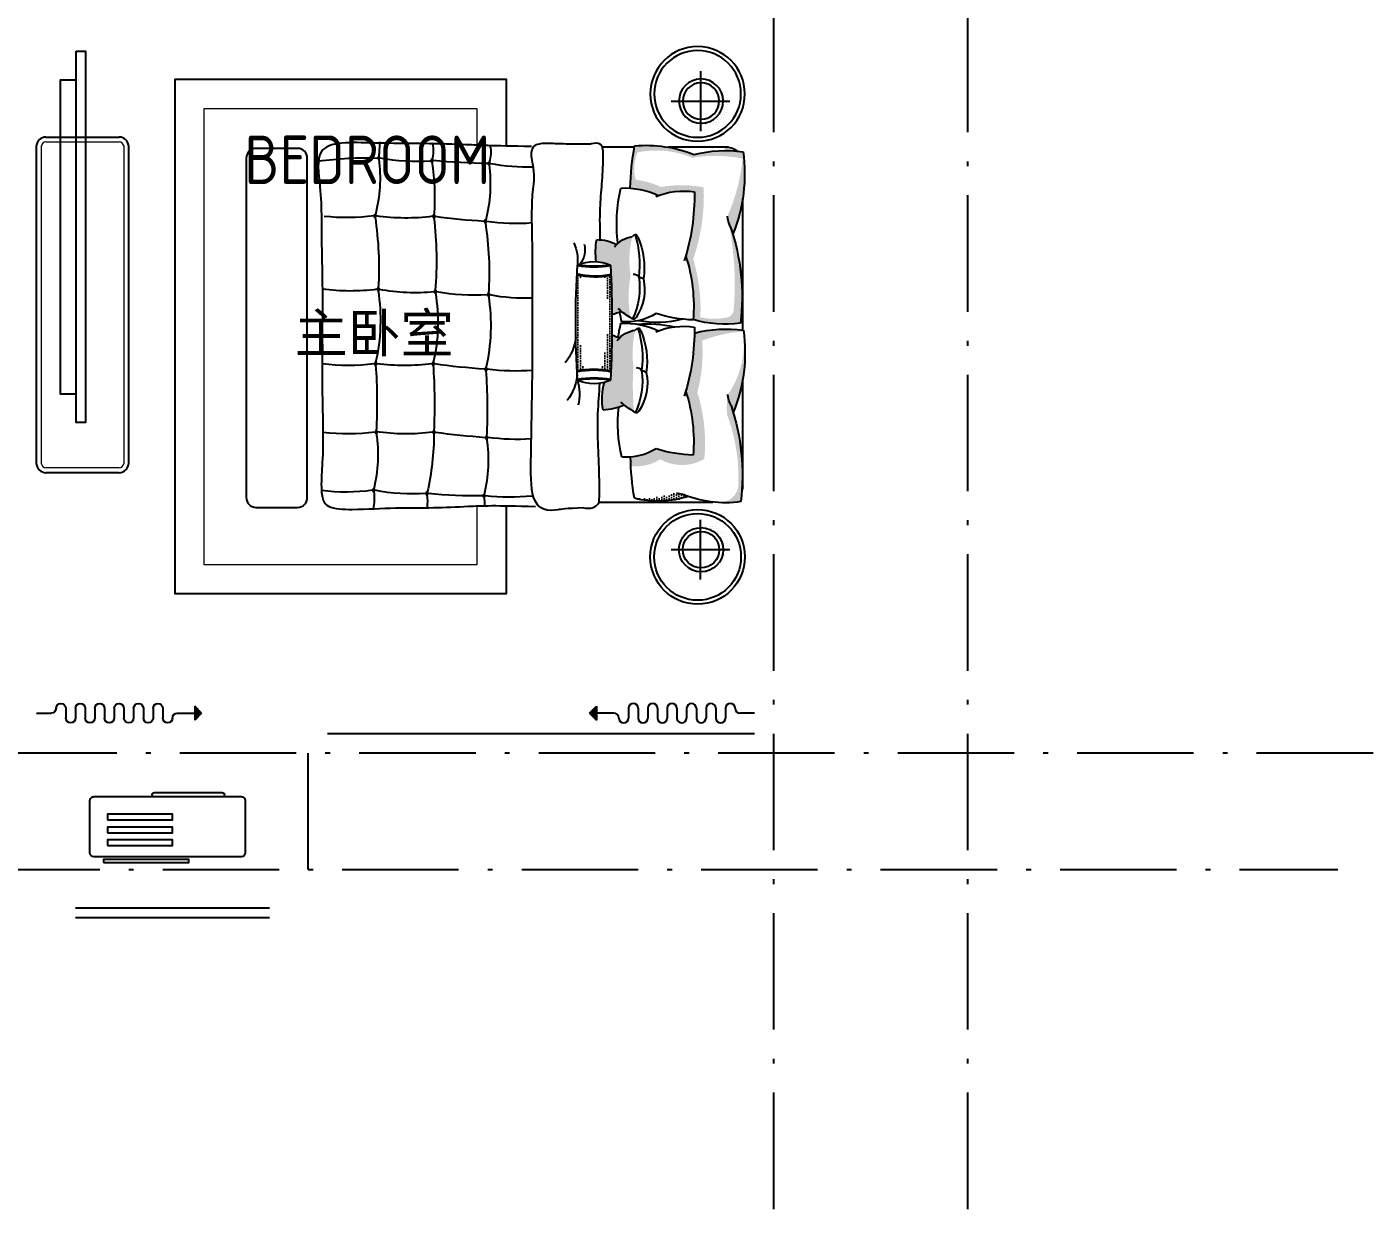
# Model space of a CAD drawing. Extents: x 3694 to 117786, y 20013 to 108631.
# Drawn here: x 42130 to 49068, y 78753 to 84846 of the extents above; entities that cross this region are included whole.
import ezdxf

# ---------------------------------------------------------------- set-up
doc = ezdxf.new("R2010")
doc.units = 0
doc.header["$LTSCALE"] = 1000
doc.header["$MEASUREMENT"] = 0
doc.linetypes.add('ACAD_ISO04W100', pattern=[30, 24, -3, 0, -3])
doc.linetypes.add('ACAD_ISO10W100', pattern=[18.5, 12, -3, 0.5, -3])
for name, color, linetype in [('DOTE', 1, 'ACAD_ISO04W100'), ('PUB_TEXT', 7, 'Continuous'), ('WINDOW', 4, 'Continuous'), ('家具', 253, 'Continuous'), ('看线', 150, 'Continuous'), ('窗帘', 8, 'Continuous'), ('绿植', 3, 'Continuous')]:
    doc.layers.add(name, color=color, linetype=linetype)
doc.layers.add('陈设', color=31, linetype='Continuous', lineweight=5)
doc.styles.get("Standard").update_dxf_attribs({"font": 'gbenor.shx', "bigfont": 'gbcbig.shx'})
pattern_1 = [(1.667535866815088e-09, (6030.422545669586, 26325.79150276437), (6.350000000000003, 12.7), [0, -12.7])]

# ---------------------------------------------------------------- blocks, each defined once
blk = doc.blocks.new('A$C4EB5717C')
at = {"layer": '家具', "color": 8}
for p, q in [((520.3117667576298, 110.0002054055221), (520.3117667576298, 120.0002054055803)), ((883.1474350141361, 100.0002054054639), (530.3117667576298, 100.0002054055221)), ((893.1474350141361, 120.0002054055221), (893.1474350141361, 110.0002054054639))]:
    blk.add_line(p, q, dxfattribs=at)
at = {"layer": '家具'}
blk.add_lwpolyline([(220.000500085258, 120.0002054057649), (980.0005000853247, 120.0002054055122, 0.414213562373517), (1000.000500085331, 140.0002054055343), (1000.000500085032, 410.0002054054835, 0.414213562372746), (980.0005000850335, 430.0002054054614), (220.0005000855657, 430.0002054055245, 0.4142135623727947), (200.0005000855641, 410.0002054055467), (200.0005000852647, 140.0002054057871, 0.4142135623733224)], format="xyb", close=True, dxfattribs=at)
at = {"layer": '家具', "color": 8}
for points in [[(269.2124938257039, 459.1095238242997), (709.030639189994, 459.1095238242997), (709.030639189994, 443.9954681674717), (269.2124938257039, 443.9954681674717)], [(290.3771249873098, 371.5336505089654), (625.9059255968314, 371.5336505089654), (625.9059255968314, 342.5620511712041), (290.3771249873098, 342.5620511712041)], [(290.3771249873098, 305.7317620350514), (625.9059255968314, 305.7317620350514), (625.9059255968314, 276.7601626972901), (290.3771249873098, 276.7601626972901)], [(290.3771249873098, 239.9298735611374), (625.9059255968314, 239.9298735611374), (625.9059255968314, 210.9582742233761), (290.3771249873098, 210.9582742233761)]]:
    blk.add_lwpolyline(points, close=True, dxfattribs=at)
for centre, start, end in [((530.3117667576298, 110.0002054055221), 180, 270), ((883.1474350141361, 110.0002054054639), 270, 0)]:
    blk.add_arc(centre, 10, start, end, dxfattribs=at)
blk = doc.blocks.new('gui-11')
at = {"layer": '家具', "flags": 128}
for points in [[(-820.5809317540843, -3.637978807091713e-12), (820.5809317540843, 0)], [(-865.0735171734414, -426.2165166817467), (-865.073517173445, -47.37801199723981)], [(865.0735171734377, -47.37801199723617), (865.0735171734414, -426.2165166817431)], [(820.5809317540843, -473.5945286789793), (-820.5809317540843, -473.5945286789829)]]:
    blk.add_lwpolyline(points, dxfattribs=at)
at = {"layer": '家具'}
for centre, start, end in [((-816.5288226703742, -48.38577648045612), 94.78711464650144, 178.8107380273306), ((816.5288226703669, -48.38577648045975), 1.189261972669369, 85.21288535349855), ((-816.5288226703706, -425.2087521985231), 181.1892619726694, 265.2128853534986), ((816.5288226703706, -425.2087521985268), 274.7871146465014, 358.8107380273306)]:
    blk.add_arc(centre, 48.55515372896112, start, end, dxfattribs=at)
at = {"layer": '陈设', "color": 8, "flags": 128}
for points in [[(-840.0735171734414, -426.2165166817467), (-840.073517173445, -47.37801199723981)], [(-820.5809317540843, -25.00000000000364), (820.5809317540843, -25)], [(840.0735171734377, -47.37801199723617), (840.0735171734414, -426.2165166817431)], [(820.5809317540843, -448.5945286789793), (-820.5809317540843, -448.5945286789829)]]:
    blk.add_lwpolyline(points, dxfattribs=at)
at = {"layer": '陈设', "color": 8}
for centre, start, end in [((-816.5288226703742, -48.38577648045612), 94.78711464650144, 178.8107380273306), ((816.5288226703669, -48.38577648045975), 1.189261972669369, 85.21288535349855), ((-816.5288226703706, -425.2087521985231), 181.1892619726694, 265.2128853534986), ((816.5288226703706, -425.2087521985268), 274.7871146465014, 358.8107380273306)]:
    blk.add_arc(centre, 23.55515372896112, start, end, dxfattribs=at)
blk = doc.blocks.new('A$C50400A6F')
at = {"layer": '家具'}
blk.add_hatch(color=256, dxfattribs=at).paths.add_polyline_path([(814.6446048791113, 14.64463077617984), (814.6446048791113, 85.35530889483925), (849.999943938441, 49.99996983550955)])
for p, q in [((149.999943938441, 24.99996983550955), (149.999943938441, 74.99996983550955)), ((199.999943938441, 24.99996983550955), (199.999943938441, 74.99996983550955)), ((249.999943938441, 24.99996983550955), (249.999943938441, 74.99996983550955)), ((299.999943938441, 24.99996983550955), (299.999943938441, 74.99996983550955)), ((349.999943938441, 24.99996983550955), (349.999943938441, 74.99996983550955)), ((399.999943938441, 24.99996983550955), (399.999943938441, 74.99996983550955)), ((449.999943938441, 24.99996983550955), (449.999943938441, 74.99996983550955)), ((499.999943938441, 24.99996983550955), (499.999943938441, 74.99996983550955)), ((549.999943938441, 24.99996983550955), (549.999943938441, 74.99996983550955)), ((599.999943938441, 24.99996983550955), (599.999943938441, 74.99996983550955)), ((649.999943938441, 24.99996983550955), (649.999943938441, 74.99996983550955)), ((699.999943938441, 74.99996983550955), (699.999943938441, 74.99996983550955)), ((849.999943938441, 49.99996983550955), (814.6446048791113, 85.35530889483925)), ((814.6446048791113, 14.64463077617984), (814.644604879104, 85.35530889484653)), ((-5.606155900750309e-05, 49.99996983550955), (74.99994393844099, 49.99996983550955)), ((99.99994393844099, 24.99996983550955), (99.99994393844099, 24.99996983550955)), ((724.999943938441, 49.99996983550955), (814.644604879104, 49.99996983550955)), ((849.999943938441, 49.99996983550955), (814.6446048791113, 14.64463077617984))]:
    blk.add_line(p, q, dxfattribs=at)
for centre, start, end in [((174.999943938441, 74.99996983550955), 0, 180), ((274.999943938441, 74.99996983550955), 0, 180), ((374.999943938441, 74.99996983550955), 0, 180), ((474.999943938441, 74.99996983550955), 0, 180), ((574.999943938441, 74.99996983550955), 0, 180), ((674.999943938441, 74.99996983550955), 0, 180), ((724.999943938441, 74.99996983550955), 180, 270), ((74.99994393844099, 24.99996983550955), 0, 90), ((124.999943938441, 24.99996983550955), 180, 0), ((224.999943938441, 24.99996983550955), 180, 0), ((324.999943938441, 24.99996983550955), 180, 0), ((424.999943938441, 24.99996983550955), 180, 0), ((524.999943938441, 24.99996983550955), 180, 0), ((624.999943938441, 24.99996983550955), 180, 0)]:
    blk.add_arc(centre, 25, start, end, dxfattribs=at)
blk = doc.blocks.new('A$C3F2D231D')
at = {"layer": '家具', "rotation": 180}
blk.add_blockref('A$C50400A6F', (2046.104992648819, 202.0399772747187), dxfattribs=at)
blk = doc.blocks.new('A$C37E25A2D')
at = {"layer": '家具'}
for p, q in [((0, 150.9080361247834), (0, -150.9080361247834)), ((154.4190758585028, 0), (-154.4190758585028, 0)), ((-120.6449317217266, 0.8394708084051672), (-120.6449317217266, 0.8394708084051672)), ((-107.9449317209874, 19.88947080916842), (-107.9449317209874, 19.88947080916842)), ((-107.9449317209874, 7.189470808658371), (-107.9449317209874, 7.189470808658371)), ((-95.24493172024813, 38.93947080992803), (-95.24493172024813, 38.93947080992803)), ((-95.24493172024813, 26.23947080942162), (-95.24493172024813, 26.23947080942162)), ((-95.24493172024813, 13.53947080891157), (-95.24493172024813, 13.53947080891157)), ((-95.24493172024813, 0.8394708084051672), (-95.24493172024813, 0.8394708084051672)), ((-82.5449317195089, 45.28947081018487), (-82.5449317195089, 45.28947081018487)), ((-120.6449317217266, -11.86052919210488), (-120.6449317217266, -11.86052919210488)), ((-120.6449317217266, -24.56052919261128), (-120.6449317217266, -24.56052919261128)), ((-120.6449317217266, -37.26052919312133), (-120.6449317217266, -37.26052919312133)), ((-120.6449317217266, -49.96052919362774), (-120.6449317217266, -49.96052919362774)), ((-120.6449317217266, -62.66052919413778), (-120.6449317217266, -62.66052919413778)), ((-107.9449317209874, -5.510529191848036), (-107.9449317209874, -5.510529191848036)), ((-107.9449317209874, -18.21052919235808), (-107.9449317209874, -18.21052919235808)), ((-107.9449317209874, -30.91052919286449), (-107.9449317209874, -30.91052919286449)), ((-107.9449317209874, -43.61052919337453), (-107.9449317209874, -43.61052919337453)), ((-107.9449317209874, -56.31052919388094), (-107.9449317209874, -56.31052919388094)), ((-107.9449317209874, -69.01052919439098), (-107.9449317209874, -69.01052919439098)), ((-95.24493172024813, -11.86052919210488), (-95.24493172024813, -11.86052919210488)), ((-95.24493172024813, -24.56052919261128), (-95.24493172024813, -24.56052919261128)), ((-95.24493172024813, -37.26052919312133), (-95.24493172024813, -37.26052919312133)), ((-95.24493172024813, -49.96052919362774), (-95.24493172024813, -49.96052919362774)), ((-95.24493172024813, -62.66052919413778), (-95.24493172024813, -62.66052919413778)), ((-82.5449317195089, -56.31052919388094), (-82.5449317195089, -56.31052919388094)), ((-82.5449317195089, -69.01052919439098), (-82.5449317195089, -69.01052919439098)), ((69.85506828936195, -69.01052919439098), (69.85506828936195, -69.01052919439098)), ((82.55506829010119, -49.96052919362774), (82.55506829010119, -49.96052919362774)), ((-120.6449317217266, -75.36052919464419), (-120.6449317217266, -75.36052919464419)), ((-107.9449317209874, -81.71052919489739), (-107.9449317209874, -81.71052919489739)), ((-107.9449317209874, -94.41052919540743), (-107.9449317209874, -94.41052919540743)), ((-95.24493172024813, -75.36052919464419), (-95.24493172024813, -75.36052919464419)), ((-95.24493172024813, -88.06052919515423), (-95.24493172024813, -88.06052919515423)), ((-95.24493172024813, -100.7605291956606), (-95.24493172024813, -100.7605291956606)), ((-82.5449317195089, -81.71052919489739), (-82.5449317195089, -81.71052919489739)), ((-82.5449317195089, -94.41052919540743), (-82.5449317195089, -94.41052919540743)), ((-82.5449317195089, -107.1105291959138), (-82.5449317195089, -107.1105291959138)), ((-82.5449317195089, -119.8105291964239), (-82.5449317195089, -119.8105291964239)), ((-69.84493171876966, -75.36052919464419), (-69.84493171876966, -75.36052919464419)), ((-69.84493171876966, -88.06052919515423), (-69.84493171876966, -88.06052919515423)), ((-69.84493171876966, -100.7605291956606), (-69.84493171876966, -100.7605291956606)), ((-69.84493171876966, -113.4605291961707), (-69.84493171876966, -113.4605291961707)), ((-69.84493171876966, -126.1605291966771), (-69.84493171876966, -126.1605291966771)), ((-57.14493171803042, -81.71052919489739), (-57.14493171803042, -81.71052919489739)), ((-57.14493171803042, -94.41052919540743), (-57.14493171803042, -94.41052919540743)), ((-57.14493171803042, -107.1105291959138), (-57.14493171803042, -107.1105291959138)), ((-57.14493171803042, -119.8105291964239), (-57.14493171803042, -119.8105291964239)), ((-57.14493171803042, -132.5105291969303), (-57.14493171803042, -132.5105291969303)), ((-44.44493171729118, -88.06052919515423), (-44.44493171729118, -88.06052919515423)), ((-44.44493171729118, -100.7605291956606), (-44.44493171729118, -100.7605291956606)), ((-44.44493171729118, -113.4605291961707), (-44.44493171729118, -113.4605291961707)), ((-44.44493171729118, -126.1605291966771), (-44.44493171729118, -126.1605291966771)), ((-31.74493171655195, -94.41052919540743), (-31.74493171655195, -94.41052919540743)), ((-31.74493171655195, -107.1105291959138), (-31.74493171655195, -107.1105291959138)), ((-31.74493171655195, -119.8105291964239), (-31.74493171655195, -119.8105291964239)), ((-31.74493171655195, -132.5105291969303), (-31.74493171655195, -132.5105291969303)), ((-19.04493171581271, -100.7605291956606), (-19.04493171581271, -100.7605291956606)), ((-19.04493171581271, -113.4605291961707), (-19.04493171581271, -113.4605291961707)), ((-19.04493171581271, -126.1605291966771), (-19.04493171581271, -126.1605291966771)), ((-6.344931715073471, -107.1105291959138), (-6.344931715073471, -107.1105291959138)), ((-6.344931715073471, -119.8105291964239), (-6.344931715073471, -119.8105291964239)), ((-6.344931715073471, -132.5105291969303), (-6.344931715073471, -132.5105291969303)), ((6.355068285665766, -100.7605291956606), (6.355068285665766, -100.7605291956606)), ((6.355068285665766, -113.4605291961707), (6.355068285665766, -113.4605291961707)), ((6.355068285665766, -126.1605291966771), (6.355068285665766, -126.1605291966771)), ((19.055068286405, -107.1105291959138), (19.055068286405, -107.1105291959138)), ((19.055068286405, -119.8105291964239), (19.055068286405, -119.8105291964239)), ((19.055068286405, -132.5105291969303), (19.055068286405, -132.5105291969303)), ((31.75506828714424, -100.7605291956606), (31.75506828714424, -100.7605291956606)), ((31.75506828714424, -113.4605291961707), (31.75506828714424, -113.4605291961707)), ((31.75506828714424, -126.1605291966771), (31.75506828714424, -126.1605291966771)), ((44.45506828788348, -94.41052919540743), (44.45506828788348, -94.41052919540743)), ((44.45506828788348, -107.1105291959138), (44.45506828788348, -107.1105291959138)), ((44.45506828788348, -119.8105291964239), (44.45506828788348, -119.8105291964239)), ((57.15506828862272, -88.06052919515423), (57.15506828862272, -88.06052919515423)), ((57.15506828862272, -100.7605291956606), (57.15506828862272, -100.7605291956606)), ((69.85506828936195, -81.71052919489739), (69.85506828936195, -81.71052919489739)), ((-44.44493171729118, -138.8605291971871), (-44.44493171729118, -138.8605291971871)), ((-19.04493171581271, -138.8605291971871), (-19.04493171581271, -138.8605291971871)), ((6.355068285665766, -138.8605291971871), (6.355068285665766, -138.8605291971871))]:
    blk.add_line(p, q, dxfattribs=at)
at = {"layer": '家具', "extrusion": (0, 0, -1)}
for centre, major_axis, ratio, start_param, end_param in [((37.26151009830937, 14.91102734002197), (-243.8398934708695, 0.2279452481827952), 0.999999999981813, 4.711454165418463, 10.99463947259805), ((0.3172288472924265, -2.953234923003038), (113.9863933592423, 0.5802645044033756), 0.9999999999818712, 1.575886929935432, 7.859072237115019)]:
    blk.add_ellipse(centre, major_axis=major_axis, ratio=ratio, start_param=start_param, end_param=end_param, dxfattribs=at)
at = {"layer": '家具', "color": 8, "extrusion": (0, 0, -1)}
for centre, major_axis, ratio, start_param, end_param in [((37.26151009830937, 14.91102734002197), (-223.5199865432323, 0.07759852324983268), 0.9999999999817872, 4.712041814472008, 10.9952271216516), ((0.3172288472924265, -2.953234923003038), (93.98664722701757, 0.4794875648691285), 0.9999999999818842, 1.575897938770793, 7.859083245950379)]:
    blk.add_ellipse(centre, major_axis=major_axis, ratio=ratio, start_param=start_param, end_param=end_param, dxfattribs=at)
blk = doc.blocks.new('king-11')
at = {"layer": '家具'}
h = blk.add_hatch(dxfattribs=at)
h.set_pattern_fill('DOTS', color=8, scale=203.2, angle=-1.272221872585407e-14, style=0)
h.set_pattern_definition(pattern_1)
h.paths.add_polyline_path([(-948.1954782008834, -27.15672137899128, 0.04713524895057773), (-953.4356286234688, -134.5719386372584, -0.3522483996947842), (-872.4997454999539, -40.44536259499, -0.1018225429887198), (-500.6706917054544, -98.2907895071803, 0.06330520732079925), (-396.6430231636332, -94.07445783385992, -0.09915037230910288), (-453.1514405690832, -77.76422433423795, 0.1116451558787658)])
h.paths.add_polyline_path([(-64.67114086062065, -17.71824582232148, 0.001470602788975406), (-65.18996013439028, -13.85430915684992, 0.1324082328956461), (-488.8070287489099, -66.43459277166039, -0.008290927241094575), (-453.1514405690832, -77.76422433423795, 0.09915037230911315), (-396.6430231636332, -94.07445783385992, -0.1928933495405233)])
h.paths.add_polyline_path([(-708.6515763735515, -272.8506194160655, -0.09669304948112045), (-378.5917257349938, -310.9759373002107, -0.05439861046986726), (-135.8861906186212, -268.6110652669686, 0.01539220453888545), (-118.3202160832006, -226.6928842599373, 0.08621419480784218), (-384.2033174085082, -251.5454440662543, 0.1002028916974764), (-727.9678742933611, -215.612753297748, 0.2675343584597012), (-730.214537073829, -442.4374744874294, 0.1730148819457978), (-764.4397891284316, -593.8311563733369, 0.007362124597476329), (-718.3422454738175, -595.583541514432, -0.1169416551315525), (-675.8231483103882, -463.1674791987407, -0.07084229025498533)])
h.paths.add_polyline_path([(-71.47828457516152, -231.8193766345139, 0.0151043579411269), (-118.3202160832006, -226.6928842599373, -0.01539220453888535), (-135.8861906186212, -268.6110652669686, -0.0124819348757326), (-79.23960750267725, -266.391717363229, 0.01336803929043615)])
h.paths.add_polyline_path([(-64.67114086062065, -17.71824582232148, 0.003716165904702546), (-71.40378129979945, -16.71724441516199, -0.07323787709647285), (-118.3202160832006, -226.6928842599373, -0.0151043579411269), (-71.47828457516152, -231.8193766345139, 0.08133667284335262)])
h.paths.add_polyline_path([(2.939911355904769, -91.7201509197148, -0.3232390076644642), (47.13775465654908, -63.28790927663067, -0.06782235855628839), (494.7035022749333, -90.67886692852699, -0.04945394050681331), (467.257876434247, -79.72233486649202, 0.1116451558787687), (-27.78616119758226, -29.1148319112508, 0.1080658868188201), (-10.12959343448165, -272.73236982253, -0.006620367275569986), (12.78562977435649, -271.2920811109616, -0.1498092298100796)])
h.paths.add_polyline_path([(2.172347651008749, -235.9952653279415, 0.03005608243115987), (12.78562977435649, -271.2920811109616, -0.08956767589248932), (318.3955534924462, -310.9759373002089, -0.07370462251691468), (648.3869032584189, -266.3700943501535, -0.127688881440895), (629.8798126602778, -451.2243781423531, -0.09067625834276628), (667.3555209048209, -597.0205367026738, 0.008261022011208706), (713.1161713766633, -595.2355766290202, 0.09672217064950527), (673.5478832382651, -439.5756356051061, 0.08961199154324122), (671.7524317984935, -218.8609589201733, 0.09382162991446379), (301.643375028827, -272.8117701623923, 0.08466398604264952)])
h.paths.add_polyline_path([(855.2193568689108, -15.81241968911127, 0.1324082328956459), (431.6022882543912, -68.3927033039181, -0.008290927241097404), (467.257876434247, -79.72233486649202, 0.09915037230908179), (523.7662938396679, -96.03256836634682, -0.09022148753151595)])
h.paths.add_polyline_path([(855.2193568689108, -15.81241968911127, 0.009445819658705187), (819.3332509713655, -18.55927604468525, -0.09326334389404298), (824.1342894265545, -277.7901591370683, -0.1513136656257991), (851.7306053278735, -560.1150513937118, -0.1707442223616231), (710.7878204496519, -568.7783748629408, -0.0158502794459764), (713.1161713766633, -595.2355766290202, 0.03138595004819703), (885.7325010581699, -574.7263320419806, 0.1162275834000515), (841.220911385928, -268.1471168204116, 0.09621222901324238)])
edge = h.paths.add_edge_path()
edge.add_arc((296.7730159816274, -128.7684518863316), 473.1621872992781, 260.5032294409015, 284.8542828338986, ccw=False)
edge.add_arc((107.5601886074001, -0.2084837368092849), 605.5251974391031, 259.7166645094638, 280.5766728738381, ccw=False)
edge.add_spline(control_points=[(-0.5357742091291584, -596.0071305598503), (1.308759032399394, -598.5319128831252), (3.129565759620164, -600.9222517328672), (4.95037248681183, -603.3125905823799)], knot_values=[1.302756591822496, 1.302756591822496, 1.302756591822496, 1.302756591822496, 1.669319494028828, 1.669319494028828, 1.669319494028828, 1.669319494028828], degree=3, periodic=0)
edge.add_arc((254.5229442937998, -460.7071293954141), 287.4417961235395, 209.7435942002282, 219.1607504064474)
edge.add_arc((352.228433153854, -775.9681617869901), 347.3604979627222, 157.3547874509528, 166.0421990334263)
edge.add_arc((-25.05517211047118, -7737.434938942399), 7045.367200247324, 87.58865105149272, 89.67324309202371, ccw=False)
edge.add_arc((80.38884964687168, -783.8368337120264), 209.2574739806512, 2.9400414899993734, 24.125298475012073, ccw=False)
edge.add_arc((335.6124895387038, -383.5128769242074), 392.3256272307837, 263.2310778238224, 279.7970433589303)
edge.add_arc((183.2950239253405, -769.855749091681), 219.0752201242911, 359.931649162894, 387.7764973735888)
edge.add_arc((279.6029284714605, -567.7601705171073), 139.6823143885559, 314.2813756104427, 352.4480191149085)
edge = h.paths.add_edge_path()
edge.add_arc((-184.6145363910182, -49.63333357017109), 535.7480577571484, 262.776039008319, 282.96921559897226, ccw=False)
edge.add_arc((-347.3590687409742, 933.9989829353653), 1518.126615572005, 264.7717340378707, 273.6019384624143, ccw=False)
edge.add_spline(control_points=[(-485.696645486023, -577.8115659654959), (-482.9129213347042, -581.8050177764053), (-480.2070647686778, -585.357242169408), (-477.5012082026224, -588.909466562407)], knot_values=[1.124579285757526, 1.124579285757526, 1.124579285757526, 1.124579285757526, 1.669319494028828, 1.669319494028828, 1.669319494028828, 1.669319494028828], degree=3, periodic=0)
edge.add_arc((-227.9286363956635, -446.3040053754485), 287.4417961235378, 209.7435942002256, 219.1607504064431)
edge.add_arc((-130.2231475355802, -761.5650377670172), 347.360497962727, 157.3547874509511, 175.9944848828909)
edge.add_arc((-421.2484227169189, -395.8791202577631), 345.9012939679562, 260.7691860502301, 284.6861607980262)
edge.add_arc((-142.3376729474112, -783.8940586786157), 198.5366857683946, 154.4630604412804, 164.3927699201562, ccw=False)
edge.add_arc((-25.05517211047118, -7737.434938942399), 7045.367200247321, 90.52298278263532, 92.41134894853172, ccw=False)
edge.add_arc((-299.1565567641519, -755.4526250717136), 219.075220124289, 16.73763636458167, 27.77649737358926)
edge.add_arc((-202.8486522180028, -553.3570464969016), 139.6823143885559, 314.281375610441, 352.4480191149062)
h = blk.add_hatch(dxfattribs=at)
h.set_pattern_fill('DOTS', color=8, scale=203.2, angle=-1.272221872585407e-14, style=0)
h.set_pattern_definition(pattern_1)
h.paths.add_polyline_path([(-909.317318178073, -330.2211865881327, -0.01504397959620708), (-921.6911253113649, -298.1316744923461, 0.1366459537484691), (-931.1130835068761, -576.056144075781, -0.07952868420732986), (-903.8278731280298, -358.9093160667362, 0.06064219780910239)])
h = blk.add_hatch(dxfattribs=at)
h.set_pattern_fill('DOTS', color=8, scale=203.2, angle=-1.272221872585407e-14, style=0)
h.set_pattern_definition(pattern_1)
h.paths.add_polyline_path([(211.8302144657646, -729.8678619166276, -0.02315838151684478), (217.7365927123756, -696.2524285075124, 0.01744740257400015), (-273.8071627974859, -696.4604727587102, -0.030336217814623), (-266.0994148154568, -745.5954671419095, -0.1096841793675308)])
h.paths.add_polyline_path([(-267.772869366192, -838.124481195202, -0.02103873307264438), (-273.7195418852498, -872.1174752661827, 0.02489308046219428), (221.4005574162584, -872.224971386684, -0.01348459112099565), (216.7733614100434, -852.8905888528898, -0.06524692208649452)])
at = {"layer": '家具', "linetype": 'Continuous'}
for points in [[(-869.0083938529424, -17.71824582231966), (-318.4549979218282, -17.71824582232148)], [(-64.67114086062065, -17.71824582232148), (613.8647135254869, -17.71824582231784)], [(878.2047499348118, -92.61803534868159), (878.204749934841, -399.5470627400464)], [(-950.5952500651765, -756.9600492618847), (-950.5952500651765, -171.1322815209496)], [(878.2047499348118, -576.0825599446798), (878.2047499348118, -740.8443431843443)]]:
    blk.add_lwpolyline(points, dxfattribs=at)
at = {"layer": '家具'}
blk.add_lwpolyline([(872.139876522735, -2311.518432060046), (872.1398765289923, -2526.199528201509, -0.414213562373095), (822.1398765304475, -2576.199528202964), (-927.7266770710703, -2576.199528253892, -0.4142135623730909), (-977.7266770725255, -2526.199528255347), (-977.7266770787828, -2311.518432113888, -0.414213562373095), (-927.726677080238, -2261.518432112432), (822.1398765212798, -2261.518432061501, -0.4142135623730991)], format="xyb", close=True, dxfattribs=at)
at = {"layer": '家具', "color": 8}
for centre in [(-918.2837513471604, -1350.367647424493), (-618.514554031135, -1337.415707280696), (-266.032133437111, -1340.877985746109), (117.9584144723776, -1327.42891960944), (496.3265478649701, -1344.498418494695), (794.508759353892, -1324.455939463525), (134.3026286246022, -1601.525511413634), (-906.0344742082234, -1644.808902690886), (-590.1432642100262, -1609.132167434294), (-237.6608436160022, -1612.594445899522), (522.3775386693305, -1609.132167434294), (808.4490382632066, -1619.409133437337), (-889.9124615257606, -1918.901364750374), (-590.1432642097352, -1905.949424606577), (-237.6608436157403, -1909.411703071804), (146.3297042937775, -1895.962636935328), (524.6978376863699, -1913.032135820584), (822.8800491752918, -1892.989656789232)]:
    blk.add_circle(centre, 5.979862873178347, dxfattribs=at)
at = {"layer": '家具'}
for centre, radius, start, end in [((-382.3632175710227, -108.5957429670925), 571.662891402568, 171.8097865328766, 202.8105641350303), ((-812.5831481982314, -1147.164241370097), 1128.187727679105, 71.42219703686264, 96.90385835795291), ((-868.3996798091102, -100.266673436181), 82.55067191923703, 89.57750723453228, 108.441971625285), ((-179.4621704153251, -825.9532908380424), 820.0993196497608, 81.99037355872728, 112.1606077992467), ((-721.7918623750738, -103.9844904287311), 662.759011709502, 345.8334528907765, 7.816008835353527), ((538.0460994322784, -110.5538534992065), 571.662891402568, 171.8097865328766, 196.4809222484129), ((107.8261688050698, -1149.122351902399), 1128.187727679105, 71.42219703686264, 96.90385835795291), ((740.947146587976, -827.9114013701619), 820.0993196497608, 81.99037355872728, 112.1606077992467), ((198.6174546282273, -105.942600960836), 662.759011709502, 345.8334528907765, 7.816008835353527), ((796.0091796787165, -100.266673436181), 82.55067191923703, 354.6836999925914, 40.57390692308129), ((-384.1765302188287, 55.16155795853774), 149.7558074197198, 242.5752957839938, 265.2248597607498), ((536.2327867844724, 53.20344742623456), 149.7558074197198, 242.5752957839938, 265.2248597607498), ((-641.2730946702359, -1137.304810368387), 867.0760682038285, 72.36507983713649, 94.45681599813597), ((-23.98634595665499, -252.7400686999572), 684.9605185643402, 181.682455055883, 197.8912329331174), ((-63.11862511353684, -1401.895982696817), 1135.618695982023, 89.26748558734695, 107.4918717943447), ((-707.4616706483066, -513.9275561135419), 675.3530074133079, 21.50182152591938, 21.52013862655093), ((-413.8761806667608, -323.1532897035286), 369.6630151531846, 337.2888621502578, 8.836073571939265), ((55.71418455717503, -1137.30481036839), 867.0760682038285, 72.36507983713649, 94.45681599813597), ((673.0009332707559, -252.7400686999572), 684.9605185643402, 181.682455055883, 197.8912329331174), ((633.8686541139032, -1401.895982696817), 1135.618695982023, 89.26748558734695, 107.4918717943447), ((283.1110985606792, -323.1532897035286), 369.6630151531846, 337.2888621502578, 8.836073571939265), ((212.9476463549945, -515.885666645845), 675.3530074133079, 355.0017226259048, 21.52013862655093), ((-427.4209344976407, -454.0099430911432), 518.2673597173356, 162.4962595520377, 193.6204424224385), ((-1024.405683004705, -367.1124954259358), 120.8565281077175, 3.891963520099465, 17.7731322651191), ((464.3256151992537, -459.0158803952654), 489.7075929024004, 164.5703033935232, 191.4452255565914), ((-707.4616706483066, -513.9275561135419), 675.3530074133079, 356.0004247920363, 12.19728143723105), ((-417.8724657781422, -619.0305472013315), 301.3832287736894, 148.8581207801327, 184.0581614494427), ((-447.0334920158493, -626.5957419446204), 418.4482047460659, 357.36898101209, 24.77773771552896), ((279.1148134492687, -619.0305472013279), 301.3832287736894, 148.8581207801327, 184.0581614494427), ((249.9537872115907, -626.5957419446204), 418.4482047460659, 357.36898101209, 24.77773771552896), ((-328.8040237149107, -907.7295278320162), 373.0692632745598, 81.37224743077402, 115.4496939712147), ((-337.4465635227971, -764.7125808047676), 255.9402291540665, 77.55265609569446, 124.2604831895567), ((-224.8743764605606, -905.4177525513551), 394.8250308417057, 66.56830615515238, 98.36025022026334), ((-313.3200236449775, -540.8497463918357), 40.52950418665449, 2.782889991799717, 33.25610645816617), ((-207.5811367545393, -1041.280152217143), 506.6186186321165, 72.55244332281275, 97.40079063789253), ((-286.8414798628073, -564.7477601231858), 29.41304559422503, 354.4355847042759, 61.56986399362543), ((153.6475569745235, -922.1326518520909), 373.0692632745598, 81.37224743077402, 115.4496939712147), ((145.0050171666371, -779.115704824846), 255.9402291540665, 77.55265609569446, 124.2604831895567), ((257.5772042289318, -919.8208765712479), 394.8250308417057, 66.56830615515238, 98.36025022026334), ((169.1315570444567, -555.252870411914), 40.52950418665449, 2.782889991799717, 33.25610645816617), ((274.8704439348949, -1055.683276237225), 506.6186186321165, 72.55244332281275, 97.40079063789253), ((195.6101008266269, -579.1508841432606), 29.41304559422503, 354.4355847042759, 61.56986399362543), ((-681.8874685237824, 970.5692406110775), 1566.576997061288, 260.8459609469476, 268.6665874578949), ((-227.9286363956635, -446.3040053753502), 287.4417961235536, 209.7435942005212, 223.8649283413757), ((-202.8486522180319, -553.3570464968761), 139.6823143885563, 307.6077725409332, 352.4480191155762), ((254.5229442937998, -460.7071293952431), 287.4417961235536, 209.7435942005212, 223.8649283413757), ((279.6029284714605, -567.7601705169545), 139.6823143885563, 307.6077725409332, 352.4480191155762), ((636.2220008333679, 788.6136707431651), 1385.983929530385, 271.2871500984239, 280.3711631735279), ((-549.705006670556, 24.18055022109911), 685.6418817289598, 255.7481005671397, 277.4283842735341), ((-130.2231475356093, -761.5650377668244), 347.3604979627232, 157.3547874508739, 175.9944848829822), ((-25.05517211044207, -7737.434938942268), 7045.367200247324, 87.58865105199413, 92.41134894800587), ((-299.1565567641519, -755.4526250715353), 219.0752201242969, 16.73763636425467, 28.09110708076303), ((-211.0711945818039, 123.1116803435743), 790.1720070894771, 277.9194642218078, 283.3198159903152), ((147.282272556884, 24.18055022109911), 685.6418817289598, 255.7481005671397, 259.9910265701206), ((352.2284331538249, -775.9681617869028), 347.3604979627232, 157.3547874508739, 166.0421990334591), ((183.2950239253405, -769.8557490916119), 219.0752201242969, 359.9316491631041, 28.09110708076303), ((485.916084645607, 123.1116803435725), 790.1720070894771, 262.5953628578517, 283.3198159903152), ((-421.2484227169189, -395.8791202577049), 345.901293967956, 260.7691860499443, 284.6861607973967), ((-142.3376729474403, -783.894058678612), 198.5366857683951, 154.463060440922, 205.5421557572182), ((-830.2966282842681, -783.925374514045), 515.9711104074845, 350.4535027099022, 9.551713488406254), ((-674.5008862538962, -784.4888691932429), 410.2492639800597, 347.5472331296004, 12.52164982782802), ((577.4750393388967, -776.7866473089634), 368.642795100122, 167.2311288185497, 195.1764671924308), ((848.0255264442821, -784.0996640283684), 583.0041629783511, 171.5377717181142, 188.4229933999436), ((80.38884964684257, -783.8368337118773), 209.2574739806537, 335.8354666423857, 24.12529847478866), ((351.228692470555, -953.8970019508306), 122.9556865146364, 77.1561376465507, 127.2527951735022), ((335.6124895386747, -383.5128769241928), 392.3256272307847, 263.2310778235451, 279.7970433583105), ((-396.1538295009232, -1138.087359260844), 278.7789385127466, 74.46110027079936, 101.4098481995286), ((-274.8883542328258, -1118.719778065673), 248.1555036238422, 93.98060656081691, 127.9451360632903), ((-25.08058288719621, 4097.214659142412), 4975.548531970904, 266.5849029473268, 273.415097054344), ((-75.6091283823771, -1124.187055927232), 247.5837100019722, 95.5758883466643, 129.5349155942166), ((294.5288973434654, -1094.116887813425), 225.8156579566289, 65.98814110469515, 95.90175243438681)]:
    blk.add_arc(centre, radius, start, end, dxfattribs=at)
at = {"layer": '家具', "color": 8}
for centre, radius, start, end in [((-830.2966282842681, -783.925374514045), 521.0511104074845, 350.4535027099022, 9.551713488406254), ((-674.5008862538962, -784.4888691932429), 405.1692639800597, 347.5472331296004, 12.52164982782802), ((577.4750393388967, -776.7866473089634), 363.5627951001221, 167.2311288185497, 195.1764671924308), ((848.0255264442821, -784.0996640283684), 588.0841629783512, 171.5377717181142, 188.4229933999436), ((258.7217144447495, -1216.986968516841), 1183.88041390601, 174.5142355785401, 186.1777284725828), ((453.682649368624, -1182.882132112354), 1081.18510242981, 175.9663046273217, 187.9048455191641), ((879.8865012791939, -1191.313594135227), 1154.879229306183, 175.5367201058328, 187.1419854918291), ((1099.792142670136, -1137.711824643169), 1000.014292057607, 177.8597206262326, 190.593711710179), ((1561.856029394461, -1182.870351464218), 1076.837703400988, 175.7811376255524, 188.3107545024804), ((1861.445926653338, -1124.587436846206), 1085.548252176293, 178.5153774789214, 190.2945858756599), ((-40.7093740850396, -2312.872593366897), 996.43606090902, 81.18260879962088, 102.7165169259898), ((849.5374739871477, -1456.579593994313), 140.9342043138465, 74.86837616495072, 110.3666604831228), ((-959.883144835534, -1686.000401227104), 337.5175497457274, 83.94207448716617, 91.61083682818591), ((1382.04148587503, -1398.104606186032), 2300.7042078586, 178.9600415718608, 186.0058935835183), ((-734.6835769486788, -2093.09696473246), 763.6725828881392, 81.70392088842713, 103.449426978015), ((3411.988291933812, -1052.335275826637), 4040.998550638913, 184.1304096655059, 187.835771423638), ((-472.6038352045289, -4322.217328899886), 2988.079879265021, 86.15080048266341, 92.68412528947316), ((4048.534257865947, -1026.026030514662), 4326.478498787438, 184.2526961384517, 187.7134849513695), ((1186.012102243636, -1403.033222918551), 1070.320626106319, 176.2702715025, 190.367777788943), ((229.2199053094955, -3050.045997015823), 1725.831340704651, 81.29696562546624, 93.4974104736404), ((3399.646748294705, -1191.936506707154), 2907.645728168387, 183.1256495997445, 188.1325200944104), ((691.8061488440144, -2087.917612601028), 769.5641729319544, 82.77967902729416, 104.2915605879976), ((3827.937783890666, -1305.561985571887), 3033.531004233721, 180.4698091726343, 185.8292435612034), ((-24.449759806972, -2492.661677391172), 904.1366660388419, 80.27202635002291, 103.2501786215279), ((-947.6338676966261, -1980.441656493496), 337.5175497457274, 83.94207448716617, 95.40552036582847), ((89.84278600855032, -1720.255871575559), 998.5190985506665, 176.010465023662, 191.1250732475828), ((-595.103739675309, -2985.702314947772), 1376.570524955459, 90.04242906563086, 102.8063343747502), ((459.2641178574122, -1752.750833542126), 1058.395150070864, 172.5278178944161, 188.3829201428145), ((-450.181984272378, -4683.578566191376), 3077.36440464058, 86.15113582328253, 92.49531611761498), ((889.8212645400199, -1761.003074484608), 1136.442632742247, 172.8002675136597, 187.1997324863403), ((1108.178299200459, -1708.108612673037), 980.0290139407484, 174.1033841355834, 190.7014492408504), ((296.1220292742655, -3446.144868199586), 1850.172160428317, 83.16232686243926, 94.83450930833807), ((1571.784920736769, -1752.750833542128), 1058.395150070864, 172.5278178944161, 188.3829201428145), ((621.8466438902833, -2776.299426419067), 1170.905482471021, 81.12618556037131, 94.57957264760594), ((1874.589522792638, -1694.497368294265), 1070.320626104669, 176.2702715025, 190.3677777893531), ((862.864376145124, -1783.523694160147), 171.1127823413071, 78.73806011235968, 106.4430218278565), ((-931.5118550141051, -2254.534118552987), 337.5175497457274, 83.94207448716617, 99.26085373000409), ((167.6579391883279, -2063.052002287071), 1066.558163176178, 172.5565101146994, 186.7530926768472), ((-706.312287127279, -2661.630682058345), 763.6725828881392, 81.70392088842713, 103.449426978015), ((465.741699448874, -2049.990352866644), 1064.872722092232, 172.5506151700542, 187.0613022495745), ((-444.232545383129, -4890.751046225771), 2988.079879265021, 86.15080048266341, 92.68412528947316), ((818.2241200428398, -2053.452631332053), 1064.872722092232, 172.5506151700542, 187.0613022495745), ((-12.33808426366886, -2881.406310692784), 996.43606090902, 81.18260879962088, 102.7165169259898), ((1198.392050960829, -2039.754486472571), 1061.050104822073, 172.5371895294576, 187.8129923376171), ((257.5911951308954, -3618.579714341522), 1725.831340704651, 81.29696562546624, 93.4974104736404), ((1585.065605025797, -2057.36469723417), 1069.355540129625, 172.5662617971131, 186.269792769246), ((720.1774386653851, -2656.451329926906), 769.5641729319544, 82.77967902729416, 104.2915605879976), ((-964.3905326131207, -1957.930104860512), 1788.242847918901, 352.1043523131464, 1.889455375989235), ((922.3491543962155, -3060.156915774009), 1170.905482471021, 90.82787928080523, 94.57957264760594)]:
    blk.add_arc(centre, radius, start, end, dxfattribs=at)
at = {"layer": '家具'}
for points in [[(-481.529691156029, -553.181369796006), (-490.7996663519298, -567.0097838156762), (-486.1078516860434, -577.2192319308742), (-477.5012082026224, -588.909466562407)], [(-67.87003267777618, -543.1520475606303), (-56.21354259812506, -551.1790473957935), (-57.96618054562714, -563.7019435726961), (-64.37793732108548, -571.7148804891258)], [(0.9218895334051922, -567.5844938159807), (-8.348085662524682, -581.4129078356418), (-3.656270996580133, -591.6223559508435), (4.95037248681183, -603.3125905823799)], [(414.5815480117162, -557.5551715806032), (426.2380380913673, -565.5821714157573), (424.485400143778, -578.1050675926599), (418.0736433683487, -586.1180045093315)]]:
    blk.add_spline(points, degree=3, dxfattribs=at)
for points, knots in [([(-980.1324876973522, -836.082405198913), (-983.0813561552495, -811.39611686635), (-983.3520986517833, -780.1137818520292), (-957.3781251176842, -761.5477723393924), (-950.5952500651765, -756.699422024969)], [238.5954112246392, 238.5954112246392, 238.5954112246392, 238.5954112246392, 241.2826247201394, 242.232389706072, 242.232389706072, 242.232389706072, 242.232389706072]), ([(-950.5952500651765, -756.9600492618847), (-912.6366408750764, -756.3887041351682), (-760.1689017264289, -754.0937912923655), (-556.4120580425079, -773.4969505840818), (-391.4228036137356, -756.1126125632691), (-338.6624097873864, -754.3404920474532)], [0, 0, 0, 0, 4.483261284053867, 18.00784397996535, 24.05894472726781, 24.05894472726781, 24.05894472726781, 24.05894472726781]), ([(401.643654168729, -752.0280250826254), (455.1799509061675, -752.5038878541309), (550.5529487587919, -755.7295612907837), (696.5769462120661, -741.3855963580681), (794.061328186217, -736.2329926715138), (904.2088411195728, -736.4752723645324), (898.7338874557172, -780.5952836930155), (896.1951601458422, -799.5060290161891)], [53.31390528818429, 53.31390528818429, 53.31390528818429, 53.31390528818429, 59.66591506541391, 64.64144822323188, 70.1732534544795, 72.75826516776416, 74.69338557765914, 74.69338557765914, 74.69338557765914, 74.69338557765914]), ([(-980.132487697585, -836.0824051968175), (-983.3356143865385, -933.776067818364), (-999.5810336807044, -996.2684273816103), (-991.096634784044, -1113.033227108965), (-671.4224493253569, -1107.860353352353), (-275.5919488577347, -1100.232514716534), (31.98375328205293, -1100.138754869427), (413.5606271781435, -1101.066935734205), (504.6558726106014, -1105.24835743414), (653.2030323996441, -1101.593985602576), (757.1428961877245, -1080.79827937259), (897.9989120971586, -1129.919690495903), (899.615262200532, -1017.017945661522), (896.1129371100978, -926.3771593354977), (896.071982221707, -873.6129393604024), (896.1951601458422, -799.5060290161891)], [2.662620396848744, 2.662620396848744, 2.662620396848744, 2.662620396848744, 7.615780337931525, 20.29980781657438, 29.08185608442012, 43.48683476472808, 48.4542651460855, 54.41149676185557, 61.82080627442088, 66.42975157809774, 71.34529308219093, 76.31703479999304, 77.00945755654375, 78.24572953023034, 79.91973632073801, 79.91973632073801, 79.91973632073801, 79.91973632073801]), ([(882.732810405927, -1106.918711252591), (883.8789757173217, -1310.562021645565), (893.9353726400295, -1450.832348640393), (897.7975805831957, -1696.052152470766), (898.6853986781789, -1912.09450228381), (905.9725456722081, -2097.908497235823), (863.781047107419, -2221.691724350758), (621.0266244455415, -2184.49184162108), (401.4502643576998, -2190.10068633602), (167.1100923564809, -2182.919461399631), (-12.31269371713279, -2184.579030491495), (-200.7404864985438, -2183.83747897212), (-442.9363613612077, -2185.976480176287), (-671.1120260524331, -2175.968413197515), (-857.2500545492221, -2192.529998540027), (-942.5605479456426, -2184.48298730826), (-986.1014495442214, -2147.067891935898), (-991.0656347933691, -1994.879821850765), (-977.7483513215557, -1817.918027040163), (-981.1589514829393, -1611.92510484959), (-971.5029075797647, -1423.86239441143), (-966.2359469934308, -1293.354327439411), (-973.6392009284173, -1085.154785703953)], [83.63250594937278, 83.63250594937278, 83.63250594937278, 83.63250594937278, 92.8517071513196, 101.5882407147746, 110.9370375759659, 117.1195023203191, 121.9212712948871, 129.5096455250602, 142.2214574882686, 149.3709798385584, 156.9176978749759, 163.471420730922, 171.6139382616833, 185.5157872761368, 190.4847059887746, 193.4900063530776, 195.7944369880126, 200.7208027070196, 209.0793218757898, 216.4240525305276, 223.3746100449983, 231.5221717908457, 231.5221717908457, 231.5221717908457, 231.5221717908457])]:
    blk.add_open_spline(points, degree=3, knots=knots, dxfattribs=at)
at = {"rotation": 180}
blk.add_blockref('A$C37E25A2D', (-1195.686309985933, -235.2634755498264), dxfattribs=at)
at = {"xscale": -1, "rotation": 180}
blk.add_blockref('A$C37E25A2D', (1115.971448527707, -235.2634755498264), dxfattribs=at)

msp = doc.modelspace()

# ---------------------------------------------------------------- linework, layer by layer
at = {"layer": 'DOTE', "linetype": 'ACAD_ISO10W100', "ltscale": 0.05}
for p, q in [((46979.76900769927, 78753.06835344239), (46979.76900769927, 99136.41061837031)), ((45979.76900769927, 78753.06835344239), (45979.76900769927, 86503.67220994263)), ((49067.61647347891, 81103.67220994263), (42079.76900769927, 81103.67220994263)), ((43579.76900769927, 80503.67220994263), (43579.76900769927, 81103.67220994263)), ((37279.76900769927, 80503.67220994263), (48886.51375512191, 80503.67220994263))]:
    msp.add_line(p, q, dxfattribs=at)
at = {"layer": 'WINDOW'}
for p, q in [((43379.76900788926, 80303.67220995008, 1.41431932393393e-09), (42379.7690076732, 80303.67220995008, 1.41431932393393e-09)), ((43379.76900788926, 80253.67220995008, 1.41431932393393e-09), (42379.7690076732, 80253.67220995008, 1.41431932393393e-09))]:
    msp.add_line(p, q, dxfattribs=at)
at = {"layer": '家具', "elevation": 1.41431932393393e-09}
for points in [[(42383.83897619107, 84720.46493711873), (42431.5168274992, 84720.46493711873), (42431.51682749548, 82806.48571599452), (42383.83897618734, 82806.48571599452)], [(42383.83897618734, 84572.11443952649), (42300.74136330344, 84572.11443952649), (42300.74136330344, 82954.83621359049), (42383.83897618734, 82954.83621359049)]]:
    msp.add_lwpolyline(points, close=True, dxfattribs=at)
at = {"layer": '家具', "elevation": 1.414319323933968e-09}
msp.add_lwpolyline([(44599.34068036609, 82377.99258951275), (44599.34068036609, 81923.27950753077), (42893.28813981422, 81923.27950752704), (42893.28813981049, 84576.30567148878), (44599.34068036237, 84576.3056714925), (44599.34068036237, 84231.75029994352)], dxfattribs=at)
at = {"layer": '看线'}
msp.add_line((43679.76900769927, 81203.67220994635), (45879.85839367815, 81203.68150918736, 1.41431932393393e-09), dxfattribs=at)
at = {"layer": '陈设', "color": 8, "elevation": 1.414319323933968e-09}
msp.add_lwpolyline([(44449.34068036609, 82377.12565970226), (44449.34068036609, 82073.27950753077), (43043.28813981422, 82073.27950752704), (43043.28813981049, 84426.30567148878), (44449.34068036237, 84426.3056714925), (44449.34068036237, 84236.44180627345)], dxfattribs=at)

# ---------------------------------------------------------------- block references
at = {"layer": '家具', "rotation": 90}
msp.add_blockref('gui-11', (42179.85839367815, 83413.47532656966, 1.41431932393393e-09), dxfattribs=at)
at = {"layer": '家具', "xscale": -1, "rotation": 180}
msp.add_blockref('A$C4EB5717C', (42254.72905841627, 80998.79661583333, 1.41431932393393e-09), dxfattribs=at)
at = {"layer": '窗帘', "xscale": -1}
msp.add_blockref('A$C3F2D231D', (44225.96344239049, 81156.94482213809, 1.41431932393393e-09), dxfattribs=at)
at = {"layer": '窗帘'}
msp.add_blockref('A$C3F2D231D', (43833.75294662052, 81156.94482213809, 1.41431932393393e-09), dxfattribs=at)
at = {"layer": '绿植', "xscale": -1, "rotation": 270}
msp.add_blockref('king-11', (45836.48532297619, 83347.49780790685, 1.414319323933968e-09), dxfattribs=at)

# ---------------------------------------------------------------- texts
at = {"layer": 'PUB_TEXT'}
msp.add_text('BEDROOM', height=250, dxfattribs=at).set_placement((43250.21630190843, 84036.27294552876))
at = {"layer": 'PUB_TEXT', "insert": (44328.35080426716, 83368.0106811504, 1.414319323933968e-09), "char_height": 200, "width": 4105.675589346036, "attachment_point": 3}
msp.add_mtext('{\\fSimSun|b0|i0|c134|p2;主卧室}', dxfattribs=at)

doc.saveas('drawing.dxf')
